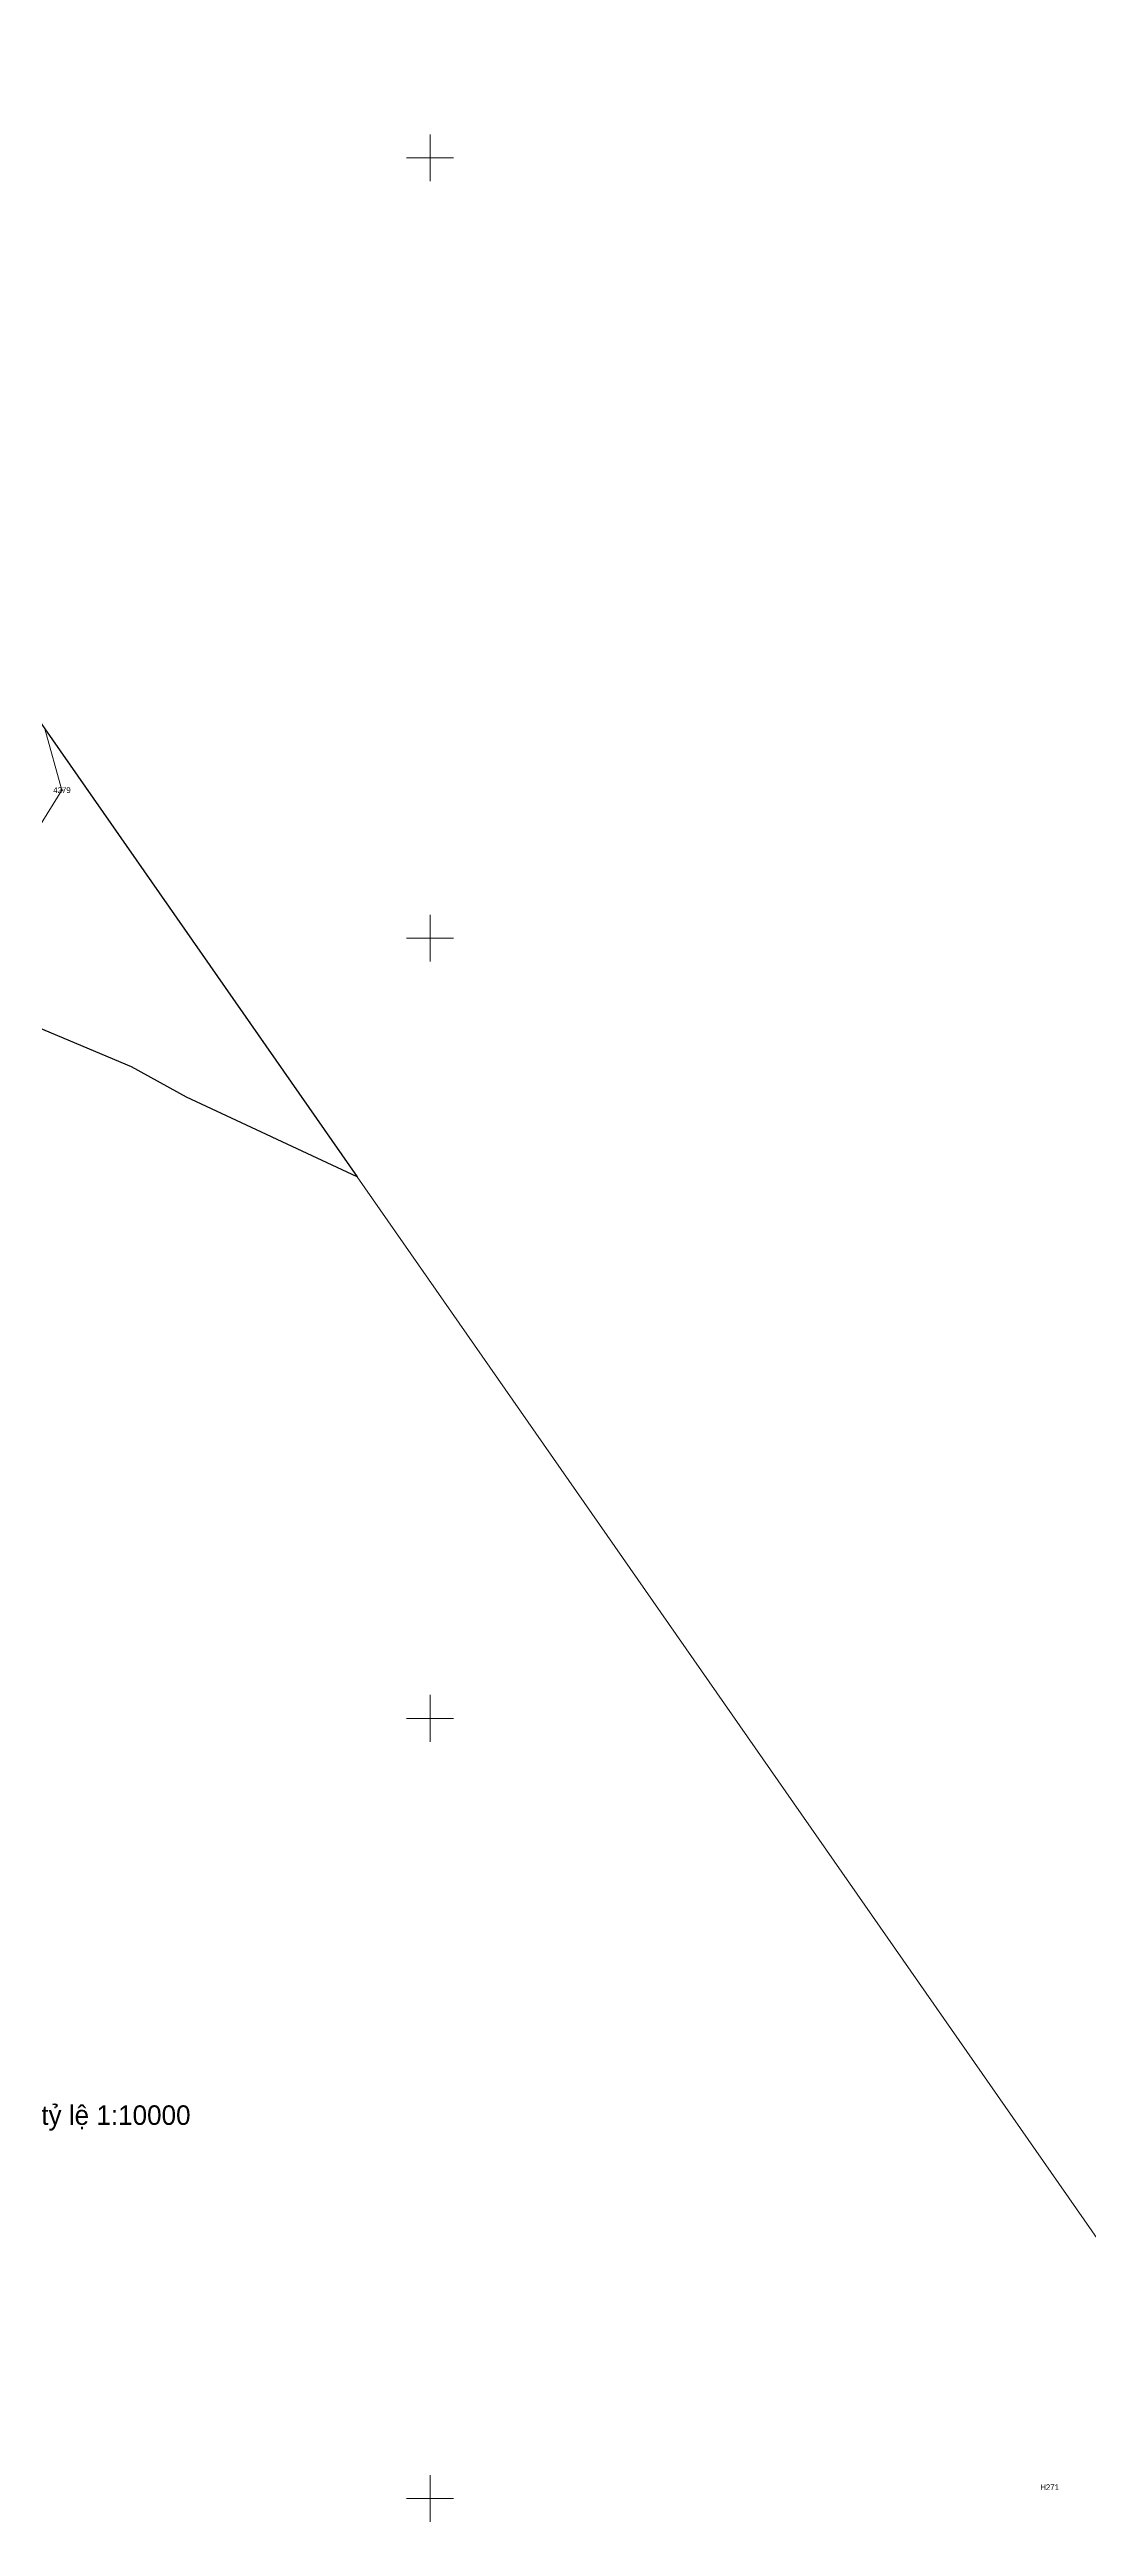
# Model space of a CAD drawing. Header units: metres. Extents: x 551779 to 553236, y 1819638 to 1821293.
# Drawn here: x 552302 to 552569, y 1820193 to 1820828 of the extents above; entities that cross this region are included whole.
import ezdxf
from ezdxf.enums import TextEntityAlignment as Align

# ---------------------------------------------------------------- set-up
doc = ezdxf.new("R2010")
doc.units = ezdxf.units.M
doc.header["$LTSCALE"] = 0.6
for name, color, linetype, lineweight in [('10', 7, 'Continuous', 13), ('4', 7, 'Continuous', 13), ('46', 7, 'Continuous', 13), ('60', 7, 'Continuous', 25), ('63', 7, 'Continuous', 13)]:
    doc.layers.add(name, color=color, linetype=linetype, lineweight=lineweight)
doc.layers.add('17', color=7, linetype='Continuous')
doc.layers.add('5', color=7, linetype='Continuous')

msp = doc.modelspace()

# ---------------------------------------------------------------- linework, layer by layer
at = {"layer": '10'}
for points in [[(552145.29, 1820600.27), (552161.19, 1820605.87), (552176.61, 1820607.81), (552193.47, 1820606.72), (552218.6, 1820598.52), (552249.95, 1820593.53), (552266.83, 1820591.99), (552272.49, 1820602.79), (552284.22, 1820607.08), (552292.51, 1820616.85), (552305.59, 1820637.94), (552301.16, 1820653.68)], [(552381.31, 1820538.79), (552337.51, 1820559.26), (552323.43, 1820567), (552296.37, 1820578.33), (552275.41, 1820588.03), (552224.36, 1820566.73), (552148.73, 1820541.16), (552028.17, 1820494.15)]]:
    msp.add_lwpolyline(points, dxfattribs=at)
at = {"layer": '4'}
for p, q in [((552305.9, 1820637.94), (552305.28, 1820637.94)), ((552305.59, 1820637.63), (552305.59, 1820638.25))]:
    msp.add_line(p, q, dxfattribs=at)
at = {"layer": '46'}
msp.add_lwpolyline([(552896.66, 1819800), (552819.07, 1819911.23), (552677.79, 1820113.76), (552381.31, 1820538.79), (552301.16, 1820653.68), (552250.08, 1820726.9), (552166.91, 1820846.12), (552125.58, 1820905.37), (552123.22, 1820908.76), (552107.69, 1820931.03), (552036.02, 1821033.76), (551920.06, 1821200)], dxfattribs=at)
at = {"layer": '60'}
for points in [[(552008.54, 1820954.82), (551980.35, 1820994.26), (551981.97, 1821015.13), (551990.43, 1821026.05), (552002.72, 1821028.42), (552010.18, 1821028.49), (552012.78, 1821028.26), (552022.78, 1821029.84), (552036.02, 1821033.76), (552107.69, 1820931.03), (552123.22, 1820908.76), (552125.58, 1820905.37), (552166.91, 1820846.12), (552250.08, 1820726.9), (552301.16, 1820653.68), (552381.31, 1820538.79)], [(552381.31, 1820538.79), (552337.51, 1820559.26), (552323.43, 1820567), (552296.37, 1820578.33), (552275.41, 1820588.03), (552224.36, 1820566.73), (552148.73, 1820541.16), (552028.17, 1820494.15)]]:
    msp.add_lwpolyline(points, dxfattribs=at)
at = {"layer": '63'}
for p, q in [((552394, 1820800), (552406, 1820800)), ((552400, 1820794), (552400, 1820806)), ((552400, 1820594), (552400, 1820606)), ((552394, 1820600), (552406, 1820600)), ((552394, 1820400), (552406, 1820400)), ((552400, 1820394), (552400, 1820406)), ((552400, 1820194), (552400, 1820206)), ((552394, 1820200), (552406, 1820200))]:
    msp.add_line(p, q, dxfattribs=at)

# ---------------------------------------------------------------- texts
at = {"layer": '17'}
msp.add_text('Khu đo tỷ lệ 1:10000', height=5, dxfattribs=at).set_placement((552307.91, 1820295.79), align=Align.CENTER)
at = {"layer": '5'}
for s, p in [('4279', (552305.59, 1820637.19)), ('H271 ', (552559.2, 1820202.15))]:
    msp.add_text(s, height=1.5, dxfattribs=at).set_placement(p, align=Align.CENTER)

doc.saveas('drawing.dxf')
